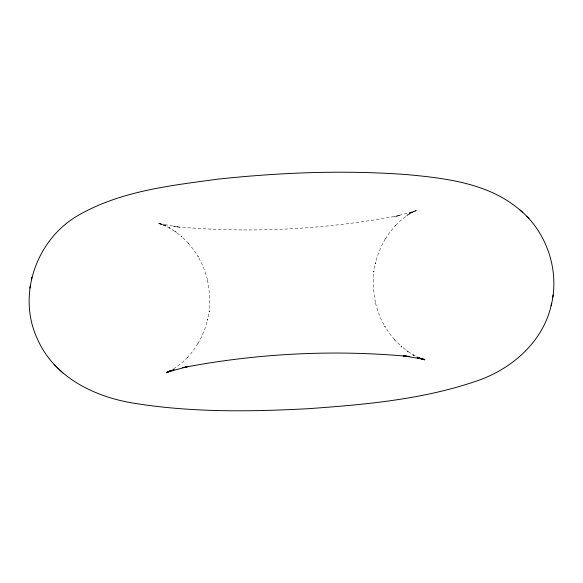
<?xml version="1.0" encoding="UTF-8"?>
<svg xmlns="http://www.w3.org/2000/svg" width="583" height="583" viewBox="0 0 583 583"><rect width="100%" height="100%" fill="white"/><g stroke="black" fill="none" stroke-linecap="round" stroke-linejoin="round"><path stroke-width="0.44" stroke-dasharray="2.92 2.19" d="M173.559 368.937L181.954 362.823L188.455 356.526L187.383 357.656L193.243 350.623L198.3 343.059L197.724 344.057L201.951 336.034L205.282 327.763L207.716 319.36L207.541 320.227L209.268 310.979L209.1 311.825L209.785 295.523L207.453 279.374L207.614 280.204L205.223 272.013L201.951 263.902L197.797 255.988L198.337 256.884L193.345 249.364L187.537 242.339L188.535 243.3L180.985 235.918L182.042 236.946L174.915 231.313L176.489 232.369L168.939 227.618L171.089 228.696L163.298 224.892L166.075 225.993L158.226 223.151L165.638 225.315L158.139 223.508L179.804 227.224L173.566 226.496C249.116 233.601 325.919 229.666 400.419 215.324L394.385 216.657L416.087 210.806L408.88 213.334L416.313 210.441L408.843 214.034L413.915 211.286L406.46 215.921L408.144 214.631L401.046 220.177L394.545 226.474L395.617 225.344L389.757 232.377L384.7 239.941L385.276 238.943L381.049 246.966L377.718 255.237L375.284 263.64L375.459 262.773L373.732 272.021L373.9 271.175L373.215 287.477L375.547 303.626L375.386 302.796L377.777 310.987L381.049 319.098L385.203 327.012L384.663 326.116L389.655 333.636L395.463 340.661L394.465 339.7L402.015 347.082L400.958 346.054L408.085 351.687L406.511 350.631L414.061 355.382L411.911 354.304L415.803 356.206"/><path stroke-width="0.87" d="M522.361 212.19C491.425 183.645 447.423 178.383 407.284 174.638C344.174 169.915 280.663 172.451 217.787 179.163C171.213 185.46 122.474 190.772 80.716 213.983C37.217 237.113 16.135 294.422 37.647 339.481C54.802 378.316 96.53 397.81 136.488 403.611C193.053 412.516 250.639 411.744 307.656 408.734C364.164 404.675 421.575 399.741 475.524 381.384C511.364 369.644 544.034 341.514 551.605 303.277M551.088 305.907C559.869 271.321 547.277 232.923 520.051 209.96M29.835 288.126L30.36 285.473M31.395 279.723L31.912 277.093M552.64 297.527L553.165 294.874M171.169 370.402L166.687 372.559L174.12 369.666L166.913 372.194L188.615 366.343L182.581 367.676C257.081 353.334 333.884 349.399 409.434 356.505L403.196 355.776L424.861 359.492L417.362 357.685L424.774 359.849L416.925 357.007M418.31 357.561L419.702 358.108M526.544 216.315L528.912 218.61M54.088 364.39L62.949 373.04M171.322 370.329L169.085 371.714L171.373 370.343"/></g></svg>
